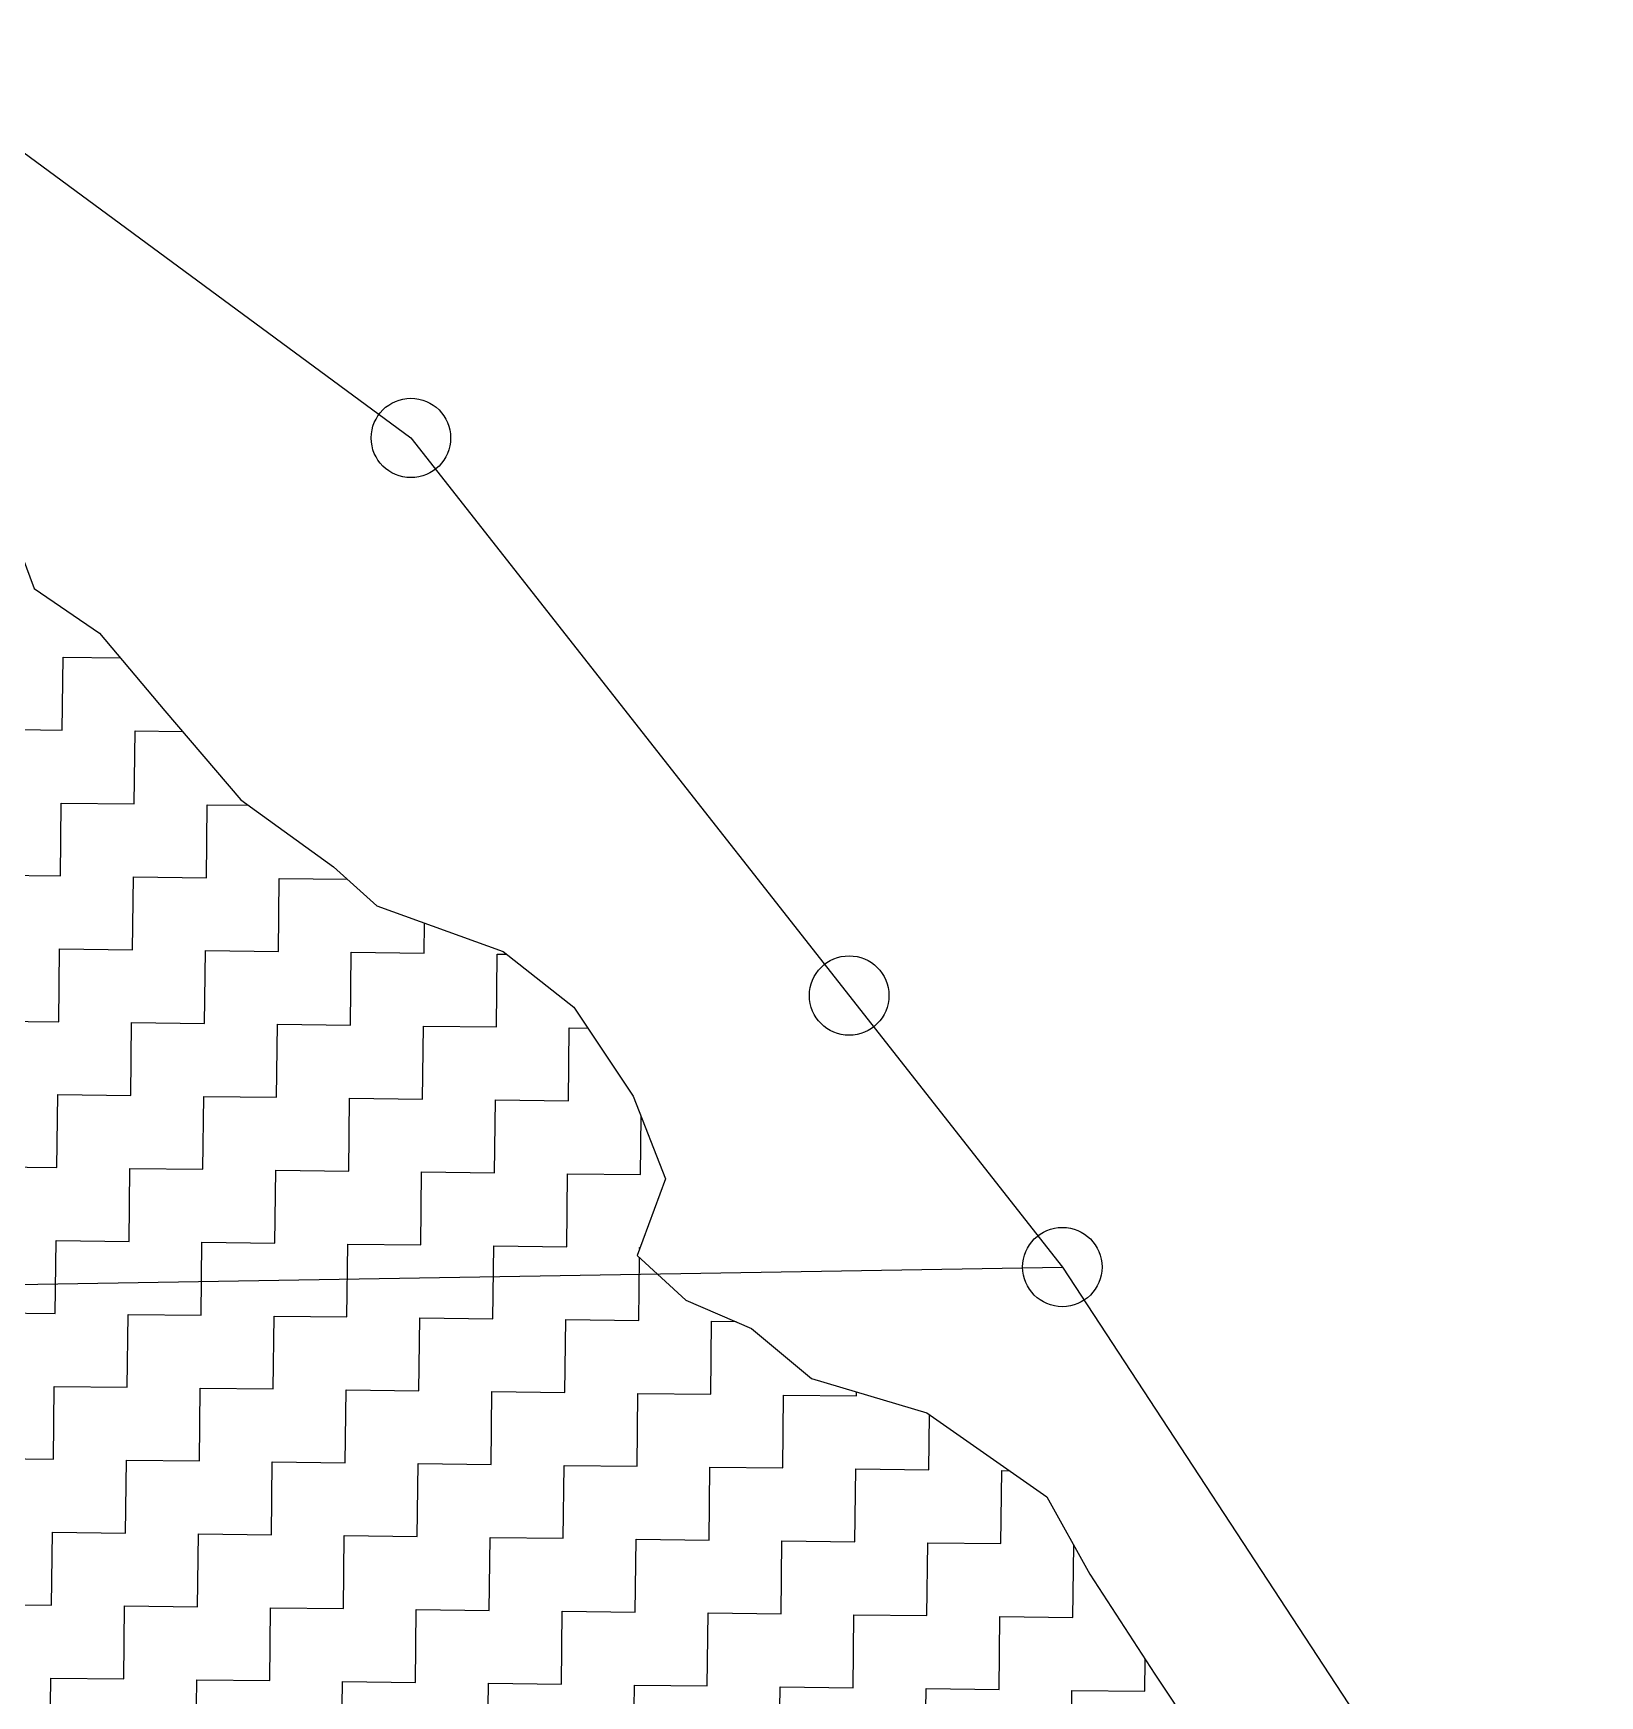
# Model space of a CAD drawing. Header units: metres. Extents: x 288131 to 289837, y 2081162 to 2084367.
# Drawn here: x 289265.3 to 289401.4, y 2083659.2 to 2083803.6 of the extents above; entities that cross this region are included whole.
import ezdxf

# ---------------------------------------------------------------- set-up
doc = ezdxf.new("R2010")
doc.units = ezdxf.units.M
doc.header["$LTSCALE"] = 10
doc.header["$MEASUREMENT"] = 0
for name, color, linetype in [('POLY_HATCH', 12, 'Continuous'), ('POLY_PARCEL', 6, 'Continuous'), ('V_BOUND_LINE', 7, 'Continuous')]:
    doc.layers.add(name, color=color, linetype=linetype)

msp = doc.modelspace()

# ---------------------------------------------------------------- linework, layer by layer
for centre in [(289298.08, 2083768.48), (289336.15, 2083720.03), (289354.67, 2083696.44)]:
    msp.add_circle(centre, 3.45)
at = {"layer": 'POLY_HATCH'}
for p, q in [((289262.88, 2083762.04), (289265.35, 2083755.41)), ((289265.35, 2083755.41), (289271.04, 2083751.52)), ((289271.04, 2083751.52), (289276.69, 2083744.76)), ((289276.69, 2083744.76), (289283.29, 2083737.04)), ((289283.29, 2083737.04), (289291.35, 2083731.21)), ((289291.35, 2083731.21), (289295.13, 2083727.82)), ((289295.13, 2083727.82), (289306.08, 2083723.86)), ((289306.08, 2083723.86), (289312.24, 2083719.01)), ((289312.24, 2083719.01), (289317.4, 2083711.3)), ((289317.4, 2083711.3), (289320.19, 2083704.1)), ((289320.19, 2083704.1), (289317.72, 2083697.44)), ((289317.72, 2083697.44), (289321.97, 2083693.57)), ((289321.97, 2083693.57), (289327.68, 2083691.11)), ((289327.68, 2083691.11), (289332.89, 2083686.75)), ((289332.89, 2083686.75), (289342.89, 2083683.76)), ((289342.89, 2083683.76), (289353.32, 2083676.47)), ((289353.32, 2083676.47), (289357.06, 2083669.74)), ((289357.06, 2083669.74), (289362.7, 2083661.07)), ((289362.7, 2083661.07), (289367.86, 2083653.36))]:
    msp.add_line(p, q, dxfattribs=at)
at = {"layer": 'POLY_HATCH', "linetype": 'Continuous'}
for p, q in [((289267.79, 2083743.1), (289267.86, 2083749.43)), ((289267.86, 2083749.43), (289272.83, 2083749.38)), ((289261.45, 2083743.17), (289267.79, 2083743.1)), ((289274.05, 2083736.69), (289274.12, 2083743.02)), ((289274.12, 2083743.02), (289278.22, 2083742.97)), ((289267.63, 2083730.43), (289267.71, 2083736.76)), ((289267.71, 2083736.76), (289274.05, 2083736.69)), ((289280.31, 2083730.27), (289280.38, 2083736.61)), ((289280.38, 2083736.61), (289283.94, 2083736.57)), ((289261.3, 2083730.5), (289267.63, 2083730.43)), ((289273.89, 2083724.01), (289273.97, 2083730.35)), ((289273.97, 2083730.35), (289280.31, 2083730.27)), ((289286.57, 2083723.86), (289286.64, 2083730.2)), ((289286.64, 2083730.2), (289292.55, 2083730.13)), ((289299.24, 2083723.71), (289299.27, 2083726.32)), ((289267.48, 2083717.75), (289267.56, 2083724.09)), ((289267.56, 2083724.09), (289273.89, 2083724.01)), ((289280.15, 2083717.6), (289280.23, 2083723.94)), ((289280.23, 2083723.94), (289286.57, 2083723.86)), ((289292.83, 2083717.45), (289292.9, 2083723.79)), ((289292.9, 2083723.79), (289299.24, 2083723.71)), ((289305.5, 2083717.3), (289305.58, 2083723.63)), ((289305.58, 2083723.63), (289306.38, 2083723.62)), ((289261.15, 2083717.83), (289267.48, 2083717.75)), ((289273.74, 2083711.34), (289273.82, 2083717.68)), ((289273.82, 2083717.68), (289280.15, 2083717.6)), ((289286.41, 2083711.19), (289286.49, 2083717.53)), ((289286.49, 2083717.53), (289292.83, 2083717.45)), ((289299.09, 2083711.04), (289299.16, 2083717.37)), ((289299.16, 2083717.37), (289305.5, 2083717.3)), ((289311.76, 2083710.89), (289311.84, 2083717.22)), ((289311.84, 2083717.22), (289313.45, 2083717.2)), ((289267.33, 2083705.08), (289267.41, 2083711.42)), ((289267.41, 2083711.42), (289273.74, 2083711.34)), ((289280, 2083704.93), (289280.08, 2083711.27)), ((289280.08, 2083711.27), (289286.41, 2083711.19)), ((289292.68, 2083704.78), (289292.75, 2083711.11)), ((289292.75, 2083711.11), (289299.09, 2083711.04)), ((289305.35, 2083704.63), (289305.42, 2083710.96)), ((289305.42, 2083710.96), (289311.76, 2083710.89)), ((289318.02, 2083704.47), (289318.08, 2083709.55)), ((289260.99, 2083705.16), (289267.33, 2083705.08)), ((289273.59, 2083698.67), (289273.67, 2083705.01)), ((289273.67, 2083705.01), (289280, 2083704.93)), ((289286.26, 2083698.52), (289286.34, 2083704.85)), ((289286.34, 2083704.85), (289292.68, 2083704.78)), ((289298.94, 2083698.37), (289299.01, 2083704.7)), ((289299.01, 2083704.7), (289305.35, 2083704.63)), ((289311.61, 2083698.21), (289311.68, 2083704.55)), ((289311.68, 2083704.55), (289318.02, 2083704.47)), ((289267.18, 2083692.41), (289267.25, 2083698.75)), ((289267.25, 2083698.75), (289273.59, 2083698.67)), ((289279.85, 2083692.26), (289279.93, 2083698.59)), ((289279.93, 2083698.59), (289286.26, 2083698.52)), ((289292.52, 2083692.11), (289292.6, 2083698.44)), ((289292.6, 2083698.44), (289298.94, 2083698.37)), ((289305.2, 2083691.95), (289305.27, 2083698.29)), ((289305.27, 2083698.29), (289311.61, 2083698.21)), ((289317.87, 2083691.8), (289317.93, 2083697.25)), ((289317.94, 2083698.14), (289317.97, 2083698.14)), ((289317.94, 2083698.06), (289317.94, 2083698.14)), ((289260.84, 2083692.49), (289267.18, 2083692.41)), ((289273.44, 2083686), (289273.51, 2083692.33)), ((289273.51, 2083692.33), (289279.85, 2083692.26)), ((289286.11, 2083685.85), (289286.19, 2083692.18)), ((289286.19, 2083692.18), (289292.52, 2083692.11)), ((289298.78, 2083685.69), (289298.86, 2083692.03)), ((289298.86, 2083692.03), (289305.2, 2083691.95)), ((289311.46, 2083685.54), (289311.53, 2083691.88)), ((289311.53, 2083691.88), (289317.87, 2083691.8)), ((289324.13, 2083685.39), (289324.2, 2083691.73)), ((289324.2, 2083691.73), (289326.32, 2083691.7)), ((289267.03, 2083679.74), (289267.1, 2083686.07)), ((289267.1, 2083686.07), (289273.44, 2083686)), ((289279.7, 2083679.59), (289279.77, 2083685.92)), ((289279.77, 2083685.92), (289286.11, 2083685.85)), ((289292.37, 2083679.43), (289292.45, 2083685.77)), ((289292.45, 2083685.77), (289298.78, 2083685.69)), ((289305.04, 2083679.28), (289305.12, 2083685.62)), ((289305.12, 2083685.62), (289311.46, 2083685.54)), ((289317.72, 2083679.13), (289317.79, 2083685.46)), ((289317.79, 2083685.46), (289324.13, 2083685.39)), ((289330.39, 2083678.98), (289330.46, 2083685.31)), ((289330.46, 2083685.31), (289336.8, 2083685.24)), ((289336.8, 2083685.24), (289336.8, 2083685.58)), ((289343.06, 2083678.82), (289343.12, 2083683.6)), ((289260.69, 2083679.81), (289267.03, 2083679.74)), ((289273.29, 2083673.33), (289273.36, 2083679.66)), ((289273.36, 2083679.66), (289279.7, 2083679.59)), ((289285.96, 2083673.17), (289286.03, 2083679.51)), ((289286.03, 2083679.51), (289292.37, 2083679.43)), ((289298.63, 2083673.02), (289298.71, 2083679.36)), ((289298.71, 2083679.36), (289305.04, 2083679.28)), ((289311.3, 2083672.87), (289311.38, 2083679.2)), ((289311.38, 2083679.2), (289317.72, 2083679.13)), ((289323.98, 2083672.72), (289324.05, 2083679.05)), ((289324.05, 2083679.05), (289330.39, 2083678.98)), ((289336.65, 2083672.56), (289336.72, 2083678.9)), ((289336.72, 2083678.9), (289343.06, 2083678.82)), ((289349.32, 2083672.41), (289349.4, 2083678.75)), ((289349.4, 2083678.75), (289350.07, 2083678.74)), ((289266.87, 2083667.06), (289266.95, 2083673.4)), ((289266.95, 2083673.4), (289273.29, 2083673.33)), ((289279.55, 2083666.91), (289279.62, 2083673.25)), ((289279.62, 2083673.25), (289285.96, 2083673.17)), ((289292.22, 2083666.76), (289292.29, 2083673.1)), ((289292.29, 2083673.1), (289298.63, 2083673.02)), ((289304.89, 2083666.61), (289304.97, 2083672.94)), ((289304.97, 2083672.94), (289311.3, 2083672.87)), ((289317.56, 2083666.46), (289317.64, 2083672.79)), ((289317.64, 2083672.79), (289323.98, 2083672.72)), ((289330.24, 2083666.3), (289330.31, 2083672.64)), ((289330.31, 2083672.64), (289336.65, 2083672.56)), ((289342.91, 2083666.15), (289342.98, 2083672.49)), ((289342.98, 2083672.49), (289349.32, 2083672.41)), ((289355.58, 2083666), (289355.66, 2083672.27)), ((289260.54, 2083667.14), (289266.87, 2083667.06)), ((289273.13, 2083660.65), (289273.21, 2083666.99)), ((289273.21, 2083666.99), (289279.55, 2083666.91)), ((289285.81, 2083660.5), (289285.88, 2083666.84)), ((289285.88, 2083666.84), (289292.22, 2083666.76)), ((289298.48, 2083660.35), (289298.55, 2083666.68)), ((289298.55, 2083666.68), (289304.89, 2083666.61)), ((289311.15, 2083660.2), (289311.23, 2083666.53)), ((289311.23, 2083666.53), (289317.56, 2083666.46)), ((289323.82, 2083660.04), (289323.9, 2083666.38)), ((289323.9, 2083666.38), (289330.24, 2083666.3)), ((289336.5, 2083659.89), (289336.57, 2083666.23)), ((289336.57, 2083666.23), (289342.91, 2083666.15)), ((289349.17, 2083659.74), (289349.24, 2083666.08)), ((289349.24, 2083666.08), (289355.58, 2083666)), ((289361.84, 2083659.59), (289361.87, 2083662.33)), ((289266.72, 2083654.39), (289266.8, 2083660.73)), ((289266.8, 2083660.73), (289273.13, 2083660.65)), ((289279.39, 2083654.24), (289279.47, 2083660.58)), ((289279.47, 2083660.58), (289285.81, 2083660.5)), ((289292.07, 2083654.09), (289292.14, 2083660.42)), ((289292.14, 2083660.42), (289298.48, 2083660.35)), ((289304.74, 2083653.94), (289304.81, 2083660.27)), ((289304.81, 2083660.27), (289311.15, 2083660.2)), ((289317.41, 2083653.78), (289317.49, 2083660.12)), ((289317.49, 2083660.12), (289323.82, 2083660.04)), ((289330.08, 2083653.63), (289330.16, 2083659.97)), ((289330.16, 2083659.97), (289336.5, 2083659.89)), ((289342.76, 2083653.48), (289342.83, 2083659.82)), ((289342.83, 2083659.82), (289349.17, 2083659.74)), ((289355.43, 2083653.33), (289355.5, 2083659.66)), ((289355.5, 2083659.66), (289361.84, 2083659.59))]:
    msp.add_line(p, q, dxfattribs=at)
at = {"layer": 'POLY_PARCEL'}
msp.add_line((289163.61, 2083693.23), (289354.67, 2083696.44), dxfattribs=at)
at = {"layer": 'V_BOUND_LINE'}
for p, q in [((289250.37, 2083803.64), (289298.08, 2083768.48)), ((289298.08, 2083768.48), (289354.67, 2083696.44)), ((289354.67, 2083696.44), (289401.35, 2083625.23))]:
    msp.add_line(p, q, dxfattribs=at)

doc.saveas('drawing.dxf')
